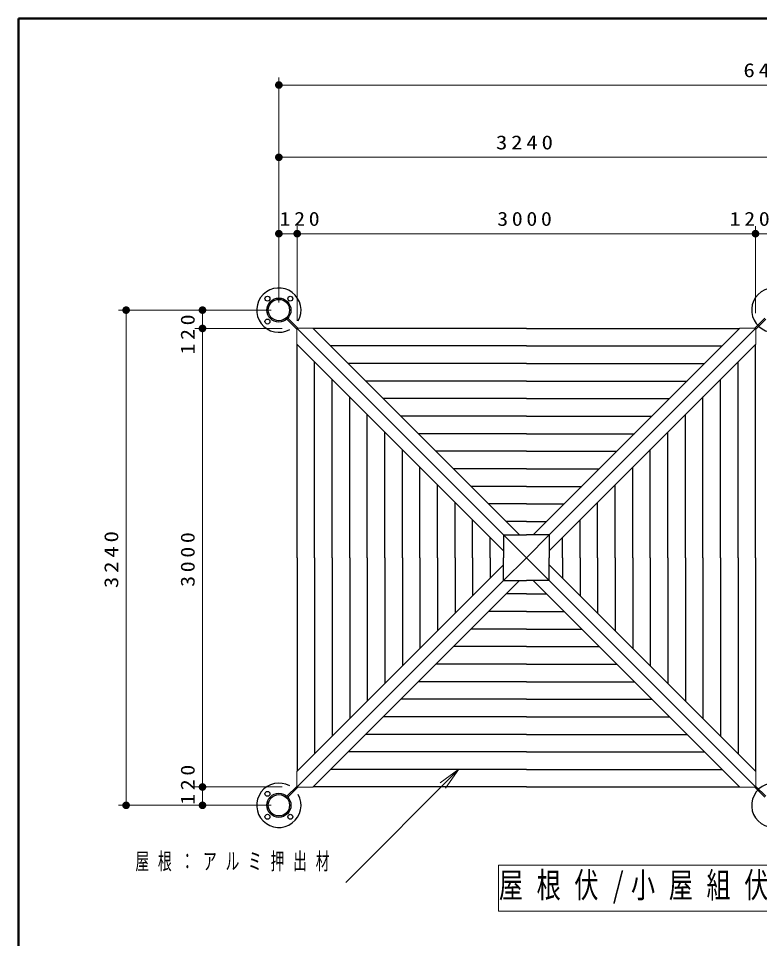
# Model space of a CAD drawing. Units: millimetres on the paper, scale 1:50. Extents: x -365 to 12, y -40 to 257.
# Drawn here: x -365 to -268, y 136.6 to 257 of the extents above; entities that cross this region are included whole.
import ezdxf

# ---------------------------------------------------------------- set-up
doc = ezdxf.new("R2010")
doc.units = ezdxf.units.MM
doc.layers.add('LY_1', color=7, linetype='Continuous', lineweight=13)
doc.layers.add('LY_2', color=7, linetype='Continuous', lineweight=13)
doc.styles.add('ＭＳ ゴシック', font='')
doc.styles.get('ＭＳ ゴシック').set_extended_font_data('MS Gothic')

# ---------------------------------------------------------------- blocks, each defined once
blk = doc.blocks.new('open_arrow')
at = {"color": 0, "linetype": 'Continuous', "lineweight": -2}
blk.add_lwpolyline([(7.5, 1.25), (0, 0), (7.5, -1.25)], dxfattribs=at)
blk = doc.blocks.new('filled_dot')
at = {"color": 0, "linetype": 'Continuous', "lineweight": -2, "const_width": 1.25}
blk.add_lwpolyline([(-0.625, 0, 1), (0.625, 0, 1)], format="xyb", close=True, dxfattribs=at)

msp = doc.modelspace()

# ---------------------------------------------------------------- linework, layer by layer
at = {"layer": 'LY_1'}
for p, q in [((-330.897, 219.826), (-330.897, 249.278)), ((-330.897, 248.278), (-201.297, 248.278)), ((-330.897, 219.826), (-330.897, 239.826)), ((-330.897, 238.826), (-266.097, 238.826)), ((-330.897, 228.826), (-324.976, 228.826)), ((-328.497, 217.426), (-328.497, 229.826)), ((-328.497, 228.826), (-268.497, 228.826)), ((-271.987, 228.826), (-266.097, 228.826)), ((-268.497, 218.408), (-268.497, 229.826)), ((-331.897, 218.826), (-351.897, 218.826)), ((-350.897, 154.026), (-350.897, 218.826)), ((-340.897, 212.906), (-340.897, 218.826)), ((-330.478, 216.426), (-341.897, 216.426)), ((-340.897, 156.426), (-340.897, 216.426)), ((-340.897, 154.026), (-340.897, 159.916)), ((-307.325, 158.734), (-322.124, 143.935)), ((-330.478, 156.426), (-341.897, 156.426)), ((-331.897, 154.026), (-351.897, 154.026)), ((-302.125, 146.213), (-302.125, 140.157)), ((-230.069, 146.213), (-302.125, 146.213)), ((-302.125, 140.157), (-230.069, 140.157))]:
    msp.add_line(p, q, dxfattribs=at)
at = {"layer": 'LY_1', "lineweight": 25}
for p, q in [((-329.845, 217.647), (-328.544, 216.346)), ((-329.718, 217.775), (-328.416, 216.473)), ((-267.276, 217.775), (-268.577, 216.473)), ((-267.149, 217.647), (-268.45, 216.346)), ((-329.845, 155.205), (-328.544, 156.507)), ((-329.718, 155.078), (-328.416, 156.38)), ((-267.276, 155.078), (-268.577, 156.38)), ((-267.149, 155.205), (-268.45, 156.507))]:
    msp.add_line(p, q, dxfattribs=at)
at = {"layer": 'LY_1', "color": 131}
for p, q in [((-328.544, 214.387), (-328.544, 216.473)), ((-326.458, 216.473), (-328.544, 216.473)), ((-328.544, 214.387), (-328.544, 216.473)), ((-270.536, 216.473), (-268.45, 216.473)), ((-268.45, 214.387), (-268.45, 216.473)), ((-268.45, 214.387), (-268.45, 216.473)), ((-328.544, 158.466), (-328.544, 156.38)), ((-268.45, 158.466), (-268.45, 156.38)), ((-326.458, 156.38), (-328.544, 156.38)), ((-326.458, 156.38), (-328.544, 156.38)), ((-270.536, 156.38), (-268.45, 156.38)), ((-270.536, 156.38), (-268.45, 156.38))]:
    msp.add_line(p, q, dxfattribs=at)
at = {"layer": 'LY_1', "color": 131, "lineweight": 25}
for p, q in [((-301.497, 189.426), (-328.544, 216.473)), ((-301.497, 189.426), (-328.544, 216.473)), ((-301.497, 189.426), (-328.544, 216.473)), ((-299.411, 189.426), (-326.458, 216.473)), ((-297.583, 189.426), (-270.536, 216.473)), ((-295.497, 189.426), (-268.45, 216.473)), ((-295.497, 189.426), (-268.45, 216.473)), ((-295.497, 189.426), (-268.45, 216.473)), ((-301.497, 187.34), (-328.544, 214.387)), ((-301.497, 187.34), (-328.544, 214.387)), ((-295.497, 187.34), (-268.45, 214.387)), ((-295.497, 187.34), (-268.45, 214.387)), ((-301.497, 185.512), (-328.544, 158.466)), ((-295.497, 185.512), (-268.45, 158.466)), ((-301.497, 183.426), (-328.544, 156.38)), ((-301.497, 183.426), (-328.544, 156.38)), ((-301.497, 183.426), (-328.544, 156.38)), ((-299.411, 183.426), (-326.458, 156.38)), ((-299.411, 183.426), (-326.458, 156.38)), ((-297.583, 183.426), (-270.536, 156.38)), ((-297.583, 183.426), (-270.536, 156.38)), ((-295.497, 183.426), (-268.45, 156.38)), ((-295.497, 183.426), (-268.45, 156.38)), ((-295.497, 183.426), (-268.45, 156.38))]:
    msp.add_line(p, q, dxfattribs=at)
at = {"layer": 'LY_1', "color": 4, "lineweight": 25}
for p, q in [((-298.497, 216.426), (-326.411, 216.426)), ((-298.497, 216.426), (-270.583, 216.426)), ((-328.497, 186.426), (-328.497, 214.34)), ((-328.497, 186.426), (-328.497, 214.34)), ((-268.497, 186.426), (-268.497, 214.34)), ((-268.497, 186.426), (-268.497, 214.34)), ((-328.497, 186.426), (-328.497, 158.512)), ((-268.497, 186.426), (-268.497, 158.512)), ((-298.497, 156.426), (-326.411, 156.426)), ((-298.497, 156.426), (-326.411, 156.426)), ((-298.497, 156.426), (-270.583, 156.426)), ((-298.497, 156.426), (-270.583, 156.426))]:
    msp.add_line(p, q, dxfattribs=at)
at = {"layer": 'LY_1', "color": 12, "lineweight": 25}
for p, q in [((-298.497, 214.147), (-324.131, 214.147)), ((-298.497, 214.147), (-272.862, 214.147)), ((-326.217, 186.426), (-326.217, 212.061)), ((-326.217, 186.426), (-326.217, 212.061)), ((-270.776, 186.426), (-270.776, 212.061)), ((-270.776, 186.426), (-270.776, 212.061)), ((-298.497, 211.848), (-321.833, 211.848)), ((-298.497, 211.848), (-275.161, 211.848)), ((-323.919, 186.426), (-323.919, 209.762)), ((-323.919, 186.426), (-323.919, 209.762)), ((-298.497, 209.549), (-319.534, 209.549)), ((-298.497, 209.549), (-277.46, 209.549)), ((-273.075, 186.426), (-273.075, 209.762)), ((-273.075, 186.426), (-273.075, 209.762)), ((-321.62, 186.426), (-321.62, 207.463)), ((-321.62, 186.426), (-321.62, 207.463)), ((-298.497, 207.251), (-317.235, 207.251)), ((-298.497, 207.251), (-279.758, 207.251)), ((-275.374, 186.426), (-275.374, 207.463)), ((-275.374, 186.426), (-275.374, 207.463)), ((-319.321, 186.426), (-319.321, 205.165)), ((-319.321, 186.426), (-319.321, 205.165)), ((-298.497, 204.952), (-314.936, 204.952)), ((-298.497, 204.952), (-282.057, 204.952)), ((-277.672, 186.426), (-277.672, 205.165)), ((-277.672, 186.426), (-277.672, 205.165)), ((-317.022, 186.426), (-317.022, 202.866)), ((-317.022, 186.426), (-317.022, 202.866)), ((-298.497, 202.653), (-312.637, 202.653)), ((-298.497, 202.653), (-284.356, 202.653)), ((-279.971, 186.426), (-279.971, 202.866)), ((-279.971, 186.426), (-279.971, 202.866)), ((-314.723, 186.426), (-314.723, 200.567)), ((-314.723, 186.426), (-314.723, 200.567)), ((-298.497, 200.354), (-310.339, 200.354)), ((-298.497, 200.354), (-286.655, 200.354)), ((-282.27, 186.426), (-282.27, 200.567)), ((-282.27, 186.426), (-282.27, 200.567)), ((-312.425, 186.426), (-312.425, 198.268)), ((-312.425, 186.426), (-312.425, 198.268)), ((-298.497, 198.056), (-308.04, 198.056)), ((-298.497, 198.056), (-288.954, 198.056)), ((-284.569, 186.426), (-284.569, 198.268)), ((-284.569, 186.426), (-284.569, 198.268)), ((-310.126, 186.426), (-310.126, 195.97)), ((-310.126, 186.426), (-310.126, 195.97)), ((-298.497, 195.757), (-305.741, 195.757)), ((-298.497, 195.757), (-291.252, 195.757)), ((-286.868, 186.426), (-286.868, 195.97)), ((-286.868, 186.426), (-286.868, 195.97)), ((-307.827, 186.426), (-307.827, 193.671)), ((-307.827, 186.426), (-307.827, 193.671)), ((-298.497, 193.458), (-303.442, 193.458)), ((-298.497, 193.458), (-293.551, 193.458)), ((-289.166, 186.426), (-289.166, 193.671)), ((-289.166, 186.426), (-289.166, 193.671)), ((-305.528, 186.426), (-305.528, 191.372)), ((-305.528, 186.426), (-305.528, 191.372)), ((-298.497, 191.159), (-301.144, 191.159)), ((-298.497, 191.159), (-295.85, 191.159)), ((-291.465, 186.426), (-291.465, 191.372)), ((-291.465, 186.426), (-291.465, 191.372)), ((-303.229, 186.426), (-303.229, 189.073)), ((-303.229, 186.426), (-303.229, 189.073)), ((-293.764, 186.426), (-293.764, 189.073)), ((-293.764, 186.426), (-293.764, 189.073)), ((-326.217, 186.426), (-326.217, 160.792)), ((-323.919, 186.426), (-323.919, 163.091)), ((-321.62, 186.426), (-321.62, 165.389)), ((-319.321, 186.426), (-319.321, 167.688)), ((-317.022, 186.426), (-317.022, 169.987)), ((-314.723, 186.426), (-314.723, 172.286)), ((-312.425, 186.426), (-312.425, 174.584)), ((-310.126, 186.426), (-310.126, 176.883)), ((-307.827, 186.426), (-307.827, 179.182)), ((-305.528, 186.426), (-305.528, 181.481)), ((-303.229, 186.426), (-303.229, 183.78)), ((-293.764, 186.426), (-293.764, 183.78)), ((-291.465, 186.426), (-291.465, 181.481)), ((-289.166, 186.426), (-289.166, 179.182)), ((-286.868, 186.426), (-286.868, 176.883)), ((-284.569, 186.426), (-284.569, 174.584)), ((-282.27, 186.426), (-282.27, 172.286)), ((-279.971, 186.426), (-279.971, 169.987)), ((-277.672, 186.426), (-277.672, 167.688)), ((-275.374, 186.426), (-275.374, 165.389)), ((-273.075, 186.426), (-273.075, 163.091)), ((-270.776, 186.426), (-270.776, 160.792)), ((-298.497, 181.694), (-301.144, 181.694)), ((-298.497, 181.694), (-301.144, 181.694)), ((-298.497, 181.694), (-295.85, 181.694)), ((-298.497, 181.694), (-295.85, 181.694)), ((-298.497, 179.395), (-303.442, 179.395)), ((-298.497, 179.395), (-303.442, 179.395)), ((-298.497, 179.395), (-293.551, 179.395)), ((-298.497, 179.395), (-293.551, 179.395)), ((-298.497, 177.096), (-305.741, 177.096)), ((-298.497, 177.096), (-305.741, 177.096)), ((-298.497, 177.096), (-291.252, 177.096)), ((-298.497, 177.096), (-291.252, 177.096)), ((-298.497, 174.797), (-308.04, 174.797)), ((-298.497, 174.797), (-308.04, 174.797)), ((-298.497, 174.797), (-288.954, 174.797)), ((-298.497, 174.797), (-288.954, 174.797)), ((-298.497, 172.499), (-310.339, 172.499)), ((-298.497, 172.499), (-310.339, 172.499)), ((-298.497, 172.499), (-286.655, 172.499)), ((-298.497, 172.499), (-286.655, 172.499)), ((-298.497, 170.2), (-312.637, 170.2)), ((-298.497, 170.2), (-312.637, 170.2)), ((-298.497, 170.2), (-284.356, 170.2)), ((-298.497, 170.2), (-284.356, 170.2)), ((-298.497, 167.901), (-314.936, 167.901)), ((-298.497, 167.901), (-314.936, 167.901)), ((-298.497, 167.901), (-282.057, 167.901)), ((-298.497, 167.901), (-282.057, 167.901)), ((-298.497, 165.602), (-317.235, 165.602)), ((-298.497, 165.602), (-317.235, 165.602)), ((-298.497, 165.602), (-279.758, 165.602)), ((-298.497, 165.602), (-279.758, 165.602)), ((-298.497, 163.303), (-319.534, 163.303)), ((-298.497, 163.303), (-319.534, 163.303)), ((-298.497, 163.303), (-277.46, 163.303)), ((-298.497, 163.303), (-277.46, 163.303)), ((-298.497, 161.005), (-321.833, 161.005)), ((-298.497, 161.005), (-321.833, 161.005)), ((-298.497, 161.005), (-275.161, 161.005)), ((-298.497, 161.005), (-275.161, 161.005)), ((-298.497, 158.706), (-324.131, 158.706)), ((-298.497, 158.706), (-324.131, 158.706)), ((-298.497, 158.706), (-272.862, 158.706)), ((-298.497, 158.706), (-272.862, 158.706))]:
    msp.add_line(p, q, dxfattribs=at)
at = {"layer": 'LY_1', "color": 2, "lineweight": 25}
for p, q in [((-298.497, 186.426), (-301.497, 189.426)), ((-301.497, 189.426), (-301.497, 186.426)), ((-298.497, 186.426), (-301.497, 189.426)), ((-301.497, 189.426), (-298.497, 189.426)), ((-298.497, 186.426), (-301.497, 189.426)), ((-301.497, 189.426), (-301.497, 186.426)), ((-298.497, 186.426), (-295.497, 189.426)), ((-298.497, 186.426), (-295.497, 189.426)), ((-298.497, 186.426), (-295.497, 189.426)), ((-295.497, 189.426), (-298.497, 189.426)), ((-295.497, 189.426), (-295.497, 186.426)), ((-295.497, 189.426), (-295.497, 186.426)), ((-298.497, 186.426), (-301.497, 183.426)), ((-298.497, 186.426), (-301.497, 183.426)), ((-301.497, 183.426), (-301.497, 186.426)), ((-298.497, 186.426), (-301.497, 183.426)), ((-298.497, 186.426), (-295.497, 183.426)), ((-298.497, 186.426), (-295.497, 183.426)), ((-298.497, 186.426), (-295.497, 183.426)), ((-295.497, 183.426), (-295.497, 186.426)), ((-301.497, 183.426), (-298.497, 183.426)), ((-301.497, 183.426), (-298.497, 183.426)), ((-295.497, 183.426), (-298.497, 183.426)), ((-295.497, 183.426), (-298.497, 183.426))]:
    msp.add_line(p, q, dxfattribs=at)
at = {"layer": 'LY_1', "lineweight": 25}
for centre, radius in [((-332.397, 220.326), 0.32), ((-330.897, 218.826), 1.58), ((-329.397, 220.326), 0.32), ((-330.897, 218.826), 1.398), ((-332.397, 217.326), 0.32), ((-332.397, 155.526), 0.32), ((-330.897, 154.026), 1.58), ((-330.897, 154.026), 1.398), ((-332.397, 152.526), 0.32), ((-329.397, 152.526), 0.32)]:
    msp.add_circle(centre, radius, dxfattribs=at)
for centre, start, end in [((-330.897, 218.826), 330.70955, 299.29045), ((-266.097, 218.826), 330.70955, 299.29045), ((-330.897, 154.026), 60.70955, 29.29045), ((-266.097, 154.026), 60.70955, 29.29045)]:
    msp.add_arc(centre, 2.9, start, end, dxfattribs=at)
at = {"layer": 'LY_2', "lineweight": 50}
for p, q in [((0, 257), (-365, 257)), ((-365, 257), (-365, 0))]:
    msp.add_line(p, q, dxfattribs=at)

# ---------------------------------------------------------------- block references
at = {"layer": 'LY_1', "xscale": 0.4, "yscale": 0.4}
for p in [(-330.897, 248.278), (-330.897, 238.826), (-330.897, 228.826), (-328.497, 228.826), (-268.497, 228.826)]:
    msp.add_blockref('filled_dot', p, dxfattribs=at)
for name, p, rotation in [('filled_dot', (-328.497, 228.826), 180), ('filled_dot', (-268.497, 228.826), 180), ('filled_dot', (-350.897, 218.826), 270), ('filled_dot', (-340.897, 218.826), 270), ('filled_dot', (-340.897, 216.426), 90), ('filled_dot', (-340.897, 216.426), 270), ('open_arrow', (-307.325, 158.734), 225), ('filled_dot', (-340.897, 156.426), 90), ('filled_dot', (-340.897, 156.426), 270), ('filled_dot', (-350.897, 154.026), 90), ('filled_dot', (-340.897, 154.026), 90)]:
    msp.add_blockref(name, p, dxfattribs=dict(at, rotation=rotation))

# ---------------------------------------------------------------- texts
at = {"layer": 'LY_1', "style": 'ＭＳ ゴシック'}
for s, insert, char_height, attachment_point in [('\\T1.33;\\W1.2;6480', (-266.097, 249.278), 1.833, 8), ('\\T1.33;\\W1.2;3240', (-298.497, 239.826), 1.833, 8), ('\\T1.33;\\W1.15;120', (-327.945, 229.826), 1.833, 8), ('\\T1.33;\\W1.15;3000', (-298.497, 229.826), 1.833, 8), ('\\T1.33;\\W1.15;120', (-269.018, 229.826), 1.833, 8), ('\\T1.64;\\W0.6;屋根：アルミ押出材', (-349.683, 146.585), 2.199, 4), ('\\T1.57;\\W0.7;屋根伏/小屋組伏図\u3000Ｓ＝１／50', (-302.097, 143.185), 3.299, 4)]:
    msp.add_mtext(s, dxfattribs=dict(at, insert=insert, char_height=char_height, attachment_point=attachment_point))
at = {"layer": 'LY_1', "char_height": 1.833, "attachment_point": 8, "rotation": 90, "style": 'ＭＳ ゴシック'}
for s, insert in [('\\T1.33;\\W1.15;120', (-341.897, 215.875)), ('\\T1.33;\\W1.2;3240', (-351.897, 186.426)), ('\\T1.33;\\W1.15;3000', (-341.897, 186.426)), ('\\T1.33;\\W1.15;120', (-341.897, 156.948))]:
    msp.add_mtext(s, dxfattribs=dict(at, insert=insert))

doc.saveas('drawing.dxf')
